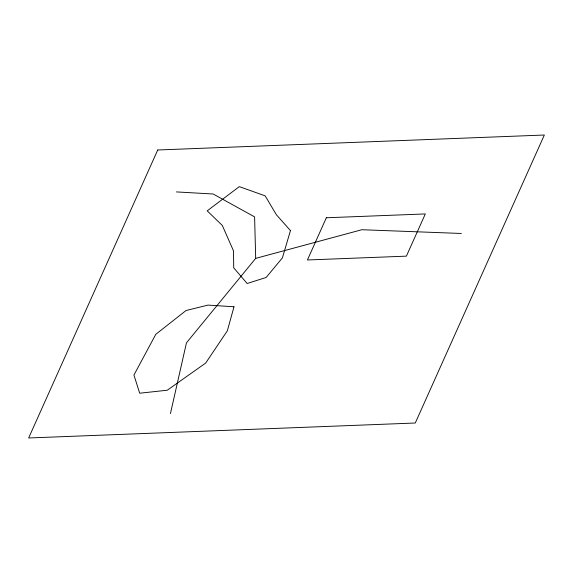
<?xml version="1.0" encoding="UTF-8"?>
<svg xmlns="http://www.w3.org/2000/svg" width="573" height="573" viewBox="0 0 573 573"><rect width="100%" height="100%" fill="white"/><g stroke="black" fill="none" stroke-linecap="round" stroke-linejoin="round"><path stroke-width="0.86" d="M170.446 413.563L186.454 342.84L255.687 258.373L361.857 229.723L461.351 233.469M176.455 191.919L213.163 194.003L254.605 216.888L255.687 258.373M233.999 306.77L227.345 330.793L205.678 363.06L167.266 390.227L139.683 393.214L133.939 375.043L155.784 334.331L185.996 310.545L207.992 305.094L233.999 306.77M290.461 230.597L282.389 257.914L266.116 277.482L247.164 283.499L233.741 267.87L233.476 250.809L222.324 225.468L207.204 210.843L239.313 186.626L265.184 195.873L276.336 214.689L290.461 230.597M157.725 149.99L28.65 437.98L415.275 423.01L544.35 135.02L157.725 149.99M326.345 217.769L307.429 259.977L406.4 256.145L425.316 213.937L326.345 217.769"/></g></svg>
